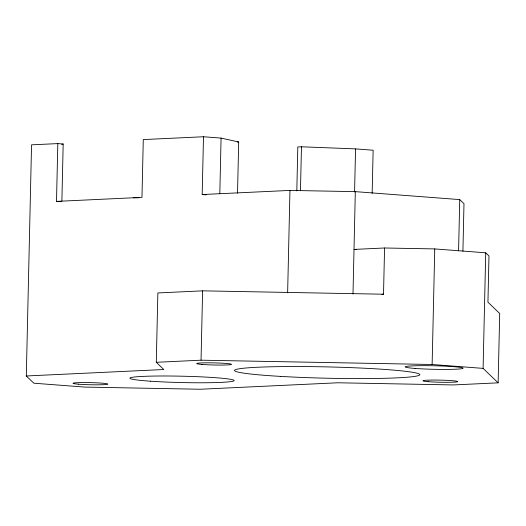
<?xml version="1.0" encoding="UTF-8"?>
<svg xmlns="http://www.w3.org/2000/svg" width="526" height="526" viewBox="0 0 526 526"><rect width="100%" height="100%" fill="white"/><g stroke="black" fill="none" stroke-linecap="round" stroke-linejoin="round"><path stroke-width="0.79" d="M356.457 249.613L354.011 249.423L384.565 247.989L434.752 248.923L485.722 252.809L488.983 255.952L487.937 302.18L499.7 313.496L498.129 382.836L453.379 384.94L337.83 382.783L200.334 389.247L84.785 387.09L33.815 383.204L26.3 375.978L31.547 144.834L57.821 143.598L63.179 144.006L61.89 200.978M61.101 201.734L56.506 201.386L57.821 143.598M26.3 375.978L163.803 369.522L156.288 362.296L157.859 292.949L202.609 290.845L383.52 294.218L384.565 247.989M206.179 194.85L202.181 194.541L203.496 136.753L221.078 138.095L238.692 141.974L237.528 193.213M156.288 362.296L201.037 360.192L202.609 290.845M219.822 193.443L221.078 138.095M287.637 292.798L289.957 190.419L355.32 191.635L459.737 199.597L463.991 203.687L462.913 251.191M296.809 190.912L297.808 146.958L301.47 146.787L355.556 148.891L373.138 150.226L372.158 193.364M300.471 190.734L301.47 146.787M354.577 192.023L355.556 148.891M352.999 294.034L355.32 191.635M498.129 382.836L483.098 368.384L432.129 364.498L434.752 248.923M458.58 250.876L459.737 199.597M483.098 368.384L485.722 252.809M61.726 144.407L63.179 144.006M203.496 136.753L143.282 139.581L141.974 197.368L56.506 201.386M237.213 142.04L238.692 141.974M202.181 194.541L289.957 190.419M381.909 294.297L383.52 294.218M133.4 197.776L138.956 197.783M201.037 360.192L432.129 364.498M280.365 376.386A92.655 5.654 1.3 0 0 419.833 374.696A92.655 5.654 1.3 0 0 281.417 366.609A92.655 5.654 1.3 0 0 280.365 376.386M150.627 381.212A52.12 3.182 1.3 0 0 233.768 380.942A52.12 3.182 1.3 0 0 161.804 375.991A52.12 3.182 1.3 0 0 150.627 381.212M78.275 384.171A17.371 1.059 1.3 0 0 107.232 384.328A17.371 1.059 1.3 0 0 85.692 382.56A17.371 1.059 1.3 0 0 78.275 384.171M428.203 381.672A17.371 1.059 1.3 0 0 457.16 381.83A17.371 1.059 1.3 0 0 435.62 380.061A17.371 1.059 1.3 0 0 428.203 381.672M201.964 364.426A17.371 1.059 1.3 0 0 230.921 364.584A17.371 1.059 1.3 0 0 209.381 362.815A17.371 1.059 1.3 0 0 201.964 364.426M415.053 368.437A28.956 1.769 1.3 0 0 462.538 368.529A28.956 1.769 1.3 0 0 424.863 365.655A28.956 1.769 1.3 0 0 415.053 368.437"/></g></svg>
